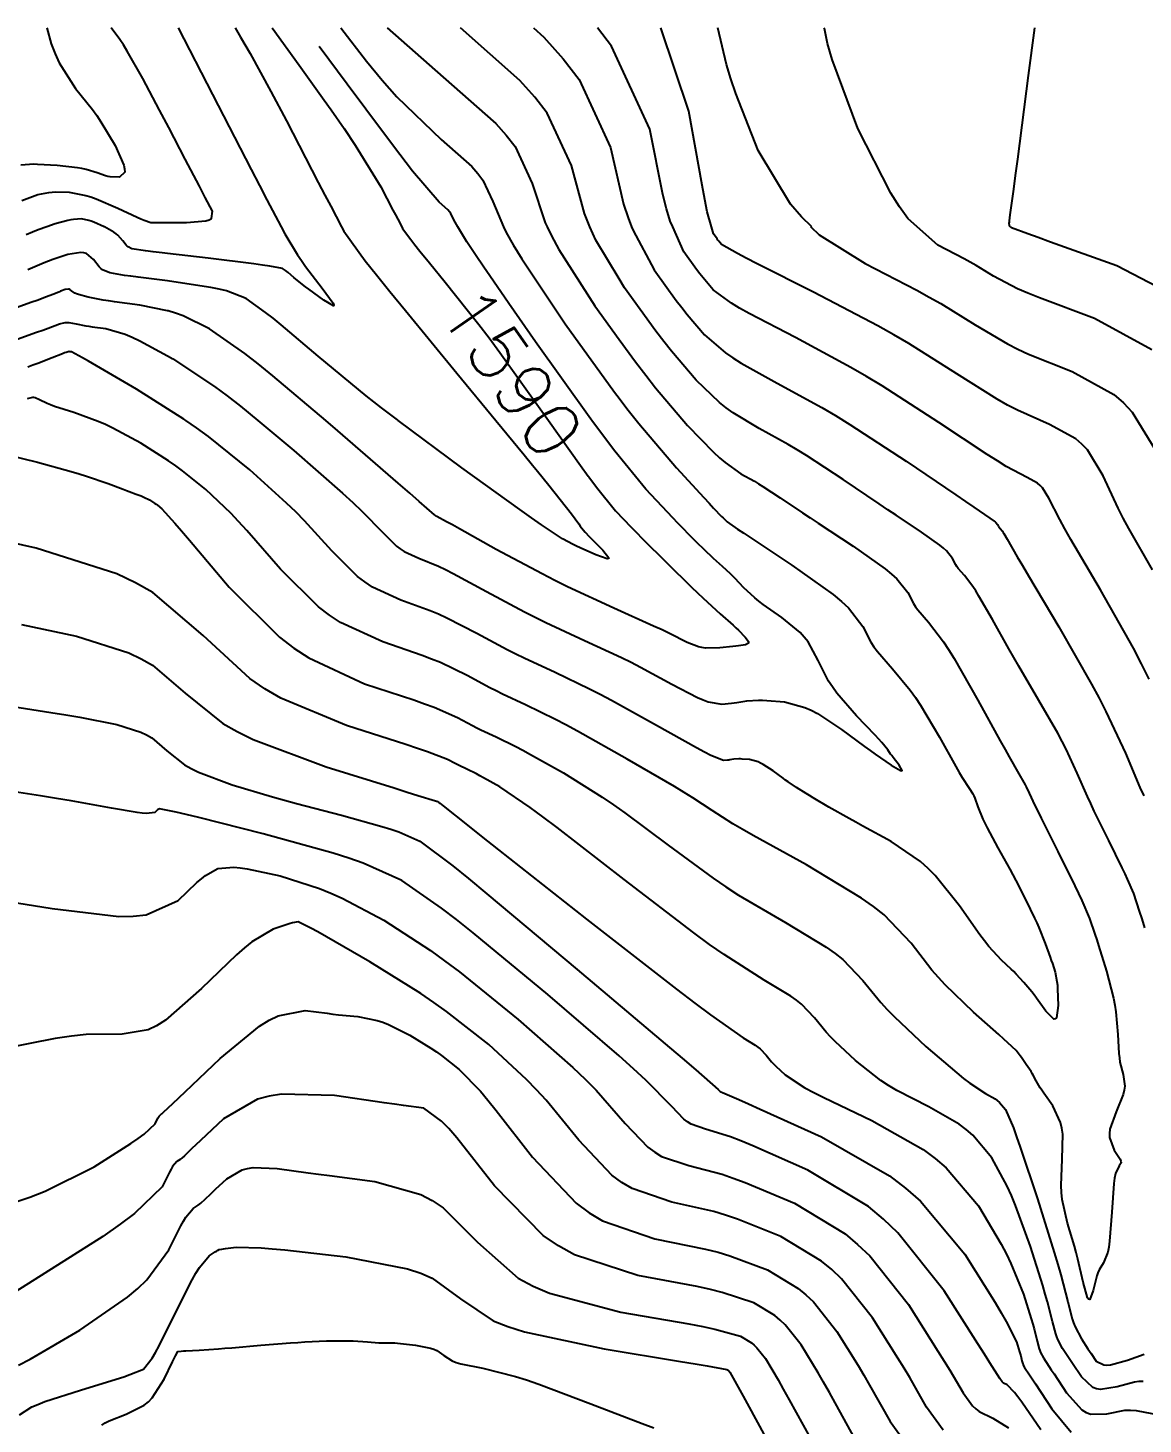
# Model space of a CAD drawing. Header units: metres. Extents: x 837476 to 838477, y 1189012 to 1191014.
# Drawn here: x 837611.4 to 837689.2, y 1190916.5 to 1191013.9 of the extents above; entities that cross this region are included whole.
import ezdxf

# ---------------------------------------------------------------- set-up
doc = ezdxf.new("R2010")
doc.units = ezdxf.units.M
doc.header["$LTSCALE"] = 0.3
doc.layers.add('COTAS 10', color=1, linetype='Continuous')
doc.layers.add('COTAS INT', color=252, linetype='Continuous')
doc.styles.get("Standard").update_dxf_attribs({"font": 'simplex.shx'})

msp = doc.modelspace()

# ---------------------------------------------------------------- linework, layer by layer
at = {"layer": 'COTAS 10'}
for points in [[(837628.424, 1191013.872), (837630.296, 1191011.27), (837632.045, 1191008.838), (837632.535, 1191008.155), (837633.437, 1191006.854), (837634.216, 1191005.702), (837636.011, 1191002.79), (837636.848, 1191001.168), (837637.024, 1191000.829), (837637.175, 1191000.539), (837637.457, 1191000), (837637.516, 1190999.888), (837638.083, 1190999.109), (837638.376, 1190998.737), (837638.728, 1190998.299), (837639.401, 1190997.479), (837640.49, 1190996.151), (837642.828, 1190993.196), (837643.544, 1190992.246), (837644.29, 1190991.241), (837647.227, 1190987.141), (837647.688, 1190986.493), (837649.92, 1190983.359), (837650.464, 1190982.617), (837650.511, 1190982.553), (837651.035, 1190981.853), (837652.368, 1190980.198), (837653.46, 1190979.05), (837653.832, 1190978.669), (837654.234, 1190978.261), (837655.939, 1190976.558), (837657.668, 1190974.87), (837658.086, 1190974.47), (837658.477, 1190974.101), (837659.671, 1190973.011), (837660.561, 1190972.216), (837660.76, 1190972.032), (837660.939, 1190971.864), (837661.418, 1190971.386), (837661.629, 1190971.074), (837661.64, 1190971.01), (837661.631, 1190970.955), (837661.424, 1190970.84), (837660.943, 1190970.775), (837660.76, 1190970.753), (837660.556, 1190970.729), (837659.64, 1190970.626), (837658.646, 1190970.616), (837658.393, 1190970.651), (837658.15, 1190970.701), (837657.352, 1190971.018), (837656.125, 1190971.639), (837655.61, 1190971.881), (837655.02, 1190972.154), (837652.26, 1190973.395), (837649.023, 1190974.901), (837648.132, 1190975.341), (837647.243, 1190975.791), (837644.053, 1190977.501), (837641.487, 1190978.933), (837640.991, 1190979.208), (837640.589, 1190979.431), (837639.912, 1190979.796), (837639.845, 1190979.827), (837639.827, 1190979.839), (837639.81, 1190979.852), (837639.749, 1190979.912), (837638.681, 1190980.852), (837638.028, 1190981.421), (837637.22, 1190982.123), (837633.012, 1190985.771), (837632.157, 1190986.493), (837628.463, 1190989.612), (837627.44, 1190990.436), (837626.52, 1190991.156), (837624.051, 1190992.89), (837622.211, 1190993.785), (837621.688, 1190993.976), (837621.158, 1190994.143), (837621.122, 1190994.15), (837619.194, 1190994.539), (837617.422, 1190994.768), (837617.013, 1190994.828), (837616.639, 1190994.887), (837615.584, 1190995.092), (837614.905, 1190995.278), (837614.767, 1190995.327), (837614.652, 1190995.373), (837614.421, 1190995.528), (837614.302, 1190995.63), (837614.258, 1190995.643), (837614.208, 1190995.649), (837613.989, 1190995.617), (837613.733, 1190995.531), (837613.66, 1190995.503), (837613.586, 1190995.474), (837613.312, 1190995.356), (837612.503, 1190995.045), (837612.092, 1190994.894), (837611.6, 1190994.715), (837609.145, 1190993.837)], [(837646.638, 1191013.872), (837647.368, 1191013.226), (837648.711, 1191011.719), (837649.832, 1191010.272), (837652.02, 1191005.542), (837652.931, 1191001.591), (837653.247, 1191000.635), (837653.49, 1191000), (837653.59, 1190999.739), (837655.059, 1190996.998), (837656.601, 1190994.872), (837656.991, 1190994.363), (837657.365, 1190993.888), (837658.581, 1190992.459), (837660.033, 1190991.212), (837660.556, 1190990.851), (837661.131, 1190990.484), (837663.644, 1190989.104), (837666.76, 1190987.401), (837667.715, 1190986.831), (837668.711, 1190986.217), (837672.642, 1190983.644), (837676.088, 1190981.301), (837676.777, 1190980.832), (837677.352, 1190980.442), (837678.474, 1190979.686), (837678.782, 1190979.468), (837678.844, 1190979.418), (837678.896, 1190979.372), (837679, 1190979.241), (837679.053, 1190979.135), (837679.074, 1190979.104), (837679.096, 1190979.073), (837679.198, 1190978.956), (837679.342, 1190978.767), (837679.392, 1190978.691), (837679.445, 1190978.605), (837679.674, 1190978.207), (837680.383, 1190976.986), (837680.74, 1190976.381), (837681.167, 1190975.66), (837683.287, 1190972.093), (837685.565, 1190968.113), (837686.091, 1190967.132), (837686.571, 1190966.203), (837687.928, 1190963.287), (837688.94, 1190960.902), (837689.202, 1190960.309)], [(837679.903, 1191000), (837679.893, 1191000.009), (837679.884, 1191000.021), (837679.875, 1191000.035), (837679.842, 1191000.101), (837679.829, 1191000.262), (837679.834, 1191000.335), (837679.842, 1191000.421), (837679.899, 1191000.833), (837680.14, 1191002.623), (837680.263, 1191003.576), (837680.412, 1191004.729), (837681.155, 1191010.545), (837681.606, 1191013.872)], [(837679.922, 1191000), (837679.924, 1190999.981), (837679.951, 1190999.967), (837679.957, 1190999.963), (837679.963, 1190999.96), (837679.981, 1190999.949), (837681.118, 1190999.537), (837681.829, 1190999.281), (837682.712, 1190998.964), (837687.335, 1190997.303), (837692.364, 1190994.667)], [(837689.16, 1190919.477), (837688.866, 1190919.458), (837688.56, 1190919.417), (837687.357, 1190919.087), (837686.194, 1190918.906), (837685.914, 1190918.96), (837685.651, 1190919.058), (837684.855, 1190919.785), (837684.24, 1190920.71), (837684.092, 1190920.933), (837683.954, 1190921.141), (837683.535, 1190921.775), (837683.213, 1190922.391), (837683.135, 1190922.588), (837683.062, 1190922.798), (837682.841, 1190923.65), (837682.49, 1190925.017), (837682.335, 1190925.55), (837682.155, 1190926.15), (837681.3, 1190928.875), (837680.269, 1190931.75), (837679.979, 1190932.445), (837679.688, 1190933.095), (837678.618, 1190935.075), (837677.283, 1190936.648), (837676.824, 1190937.041), (837676.326, 1190937.416), (837674.205, 1190938.618), (837671.978, 1190939.771), (837671.414, 1190940.115), (837670.871, 1190940.47), (837669.1, 1190941.843), (837667.674, 1190943.179), (837667.35, 1190943.511), (837667.057, 1190943.826), (837666.252, 1190944.829), (837665.345, 1190945.776), (837664.988, 1190946.057), (837664.584, 1190946.346), (837662.74, 1190947.456), (837659.936, 1190949.238), (837658.928, 1190949.951), (837657.818, 1190950.759), (837652.971, 1190954.47), (837648.293, 1190958.097), (837647.29, 1190958.852), (837646.413, 1190959.5), (837644.304, 1190960.939), (837643.17, 1190961.576), (837642.908, 1190961.718), (837642.668, 1190961.844), (837641.992, 1190962.176), (837641.466, 1190962.421), (837641.321, 1190962.493), (837641.177, 1190962.566), (837640.659, 1190962.844), (837639.263, 1190963.382), (837638.566, 1190963.62), (837637.734, 1190963.896), (837633.607, 1190965.213), (837629.027, 1190967.131), (837627.91, 1190967.786), (837626.858, 1190968.496), (837623.607, 1190971.507), (837620.104, 1190974.486), (837618.895, 1190975.176), (837617.582, 1190975.806), (837611.974, 1190977.593), (837606.863, 1190978.73)], [(837675.22, 1190916.081), (837674.062, 1190917.666), (837672.88, 1190919.734), (837672.486, 1190920.392), (837672.063, 1190921.086), (837670.297, 1190923.901), (837668.127, 1190926.631), (837667.45, 1190927.271), (837666.74, 1190927.862), (837663.901, 1190929.581), (837660.875, 1190930.794), (837660.047, 1190931.067), (837659.224, 1190931.312), (837656.287, 1190931.967), (837653.524, 1190932.918), (837652.811, 1190933.35), (837652.12, 1190933.855), (837649.809, 1190936.287), (837647.528, 1190939.082), (837646.855, 1190939.816), (837646.164, 1190940.533), (837643.522, 1190942.979), (837640.574, 1190945.281), (837639.691, 1190945.907), (837638.778, 1190946.529), (837635.24, 1190948.734), (837632.204, 1190950.485), (837631.609, 1190950.82), (837631.119, 1190951.091), (837630.235, 1190951.53), (837629.851, 1190951.46), (837629.676, 1190951.41), (837629.473, 1190951.347), (837628.49, 1190951.01), (837627.009, 1190950.119), (837626.491, 1190949.706), (837625.926, 1190949.222), (837623.495, 1190946.876), (837620.98, 1190944.674), (837620.363, 1190944.281), (837619.779, 1190943.982), (837617.956, 1190943.684), (837615.449, 1190943.67), (837614.434, 1190943.55), (837613.281, 1190943.379), (837607.956, 1190942.341)], [(837616.537, 1190916.426), (837616.779, 1190916.581), (837617.048, 1190916.727), (837618.245, 1190917.187), (837619.488, 1190917.808), (837619.786, 1190918.056), (837620.064, 1190918.338), (837620.899, 1190919.63), (837621.471, 1190920.844), (837621.583, 1190921.077), (837621.674, 1190921.265), (837621.837, 1190921.568), (837622.083, 1190921.588), (837622.228, 1190921.597), (837622.405, 1190921.608), (837623.323, 1190921.66), (837624.675, 1190921.748), (837625.126, 1190921.782), (837625.61, 1190921.82), (837627.638, 1190921.991), (837629.704, 1190922.158), (837630.213, 1190922.194), (837630.694, 1190922.225), (837632.205, 1190922.296), (837633.455, 1190922.312), (837633.772, 1190922.308), (837634.076, 1190922.299), (837635.071, 1190922.238), (837635.85, 1190922.174), (837636.019, 1190922.164), (837636.168, 1190922.158), (837636.535, 1190922.164), (837636.967, 1190922.156), (837637.156, 1190922.141), (837637.375, 1190922.12), (837638.417, 1190921.999), (837639.473, 1190921.793), (837639.7, 1190921.719), (837639.899, 1190921.638), (837640.384, 1190921.283), (837640.985, 1190920.899), (837641.258, 1190920.8), (837641.578, 1190920.704), (837643.115, 1190920.384), (837645.386, 1190919.821), (837646.168, 1190919.572), (837647.017, 1190919.283), (837650.634, 1190917.903), (837654.213, 1190916.527), (837655.037, 1190916.24)]]:
    msp.add_lwpolyline(points, dxfattribs=at)
at = {"layer": 'COTAS INT'}
for points in [[(837612.704, 1191013.872), (837613.014, 1191012.756), (837613.278, 1191012.069), (837613.559, 1191011.44), (837614.702, 1191009.655), (837615.884, 1191008.191), (837616.188, 1191007.765), (837616.483, 1191007.329), (837617.467, 1191005.682), (837618.076, 1191004.302), (837618.134, 1191004.036), (837618.144, 1191003.82), (837617.785, 1191003.459), (837617.135, 1191003.486), (837616.962, 1191003.514), (837616.793, 1191003.552), (837616.21, 1191003.765), (837615.442, 1191004.009), (837615.157, 1191004.066), (837614.84, 1191004.119), (837613.431, 1191004.274), (837612.058, 1191004.354), (837611.764, 1191004.359), (837611.506, 1191004.358), (837610.887, 1191004.291)], [(837610.975, 1191001.825), (837612.089, 1191002.251), (837612.838, 1191002.4), (837613.07, 1191002.422), (837613.312, 1191002.435), (837614.275, 1191002.41), (837615.423, 1191002.191), (837615.781, 1191002.081), (837616.157, 1191001.95), (837617.663, 1191001.302), (837619.002, 1191000.67), (837619.273, 1191000.551), (837619.5, 1191000.455), (837619.961, 1191000.308), (837620.449, 1191000.312), (837620.694, 1191000.312), (837620.987, 1191000.31), (837622.439, 1191000.3), (837623.789, 1191000.413), (837624.017, 1191000.489), (837624.182, 1191000.585), (837624.251, 1191001.093), (837623.753, 1191002.036), (837623.56, 1191002.406), (837623.344, 1191002.824), (837622.362, 1191004.724), (837621.217, 1191006.929), (837620.897, 1191007.538), (837620.575, 1191008.146), (837619.405, 1191010.336), (837618.32, 1191012.25), (837618.052, 1191012.684), (837617.798, 1191013.075), (837617.202, 1191013.872)], [(837621.867, 1191013.872), (837624.258, 1191009.232), (837626.96, 1191003.999), (837627.543, 1191002.875), (837628.055, 1191001.892), (837629.051, 1191000), (837629.306, 1190999.516), (837630.182, 1190998.049), (837630.457, 1190997.64), (837630.746, 1190997.228), (837631.906, 1190995.73), (837632.684, 1190994.682), (837632.732, 1190994.555), (837632.707, 1190994.498), (837632.016, 1190994.882), (837630.988, 1190995.64), (837630.752, 1190995.819), (837630.537, 1190995.985), (837629.935, 1190996.473), (837629.532, 1190996.814), (837629.442, 1190996.887), (837629.362, 1190996.95), (837629.148, 1190997.101), (837628.259, 1190997.263), (837627.752, 1190997.333), (837627.133, 1190997.415), (837623.953, 1190997.804), (837621.122, 1190998.143), (837620.753, 1190998.187), (837620.12, 1190998.265), (837619.598, 1190998.331), (837618.624, 1190998.471), (837618.373, 1190998.595), (837618.306, 1190998.651), (837618.239, 1190998.717), (837618.006, 1190999.034), (837617.667, 1190999.415), (837617.535, 1190999.521), (837617.385, 1190999.626), (837616.722, 1191000), (837616.704, 1191000.01), (837615.979, 1191000.326), (837615.802, 1191000.389), (837615.636, 1191000.442), (837615.12, 1191000.546), (837614.566, 1191000.516), (837614.376, 1191000.485), (837614.17, 1191000.443), (837613.292, 1191000.212), (837612.696, 1191000), (837612.105, 1190999.79), (837611.705, 1190999.63), (837611.273, 1190999.45)], [(837636.447, 1191013.872), (837640.358, 1191010.443), (837644.015, 1191007.207), (837644.747, 1191006.386), (837645.358, 1191005.597), (837646.55, 1191003.02), (837647.463, 1191000.273), (837647.596, 1191000), (837647.898, 1190999.377), (837648.412, 1190998.422), (837650.923, 1190994.486), (837652.619, 1190992.148), (837653.756, 1190990.581), (837654.473, 1190989.645), (837655.159, 1190988.773), (837657.394, 1190986.148), (837659.205, 1190984.285), (837659.626, 1190983.892), (837660.011, 1190983.552), (837661.109, 1190982.771), (837662.057, 1190982.253), (837662.348, 1190982.079), (837662.651, 1190981.892), (837663.848, 1190981.109), (837665.404, 1190980.061), (837665.934, 1190979.708), (837666.507, 1190979.327), (837668.935, 1190977.724), (837671.167, 1190976.144), (837671.617, 1190975.779), (837671.993, 1190975.445), (837672.747, 1190974.498), (837673.137, 1190973.728), (837673.284, 1190973.506), (837673.449, 1190973.279), (837674.186, 1190972.428), (837675.232, 1190971.062), (837675.591, 1190970.51), (837675.98, 1190969.884), (837677.635, 1190966.997), (837679.202, 1190964.153), (837679.534, 1190963.554), (837679.823, 1190963.036), (837680.501, 1190961.845), (837680.849, 1190961.238), (837680.929, 1190961.088), (837681.002, 1190960.946), (837681.209, 1190960.501), (837681.615, 1190959.64), (837681.813, 1190959.236), (837682.048, 1190958.759), (837683.21, 1190956.441), (837684.404, 1190954.027), (837684.66, 1190953.491), (837684.883, 1190953.012), (837685.419, 1190951.759), (837685.798, 1190950.662), (837685.923, 1190950.281), (837686.056, 1190949.867), (837686.607, 1190948.092), (837687.097, 1190946.203), (837687.192, 1190945.716), (837687.268, 1190945.244), (837687.398, 1190943.672), (837687.465, 1190942.35), (837687.502, 1190942.037), (837687.547, 1190941.746), (837687.779, 1190940.885), (837687.875, 1190940.053), (837687.835, 1190939.78), (837687.766, 1190939.488), (837687.275, 1190938.28), (837686.842, 1190937.06), (837686.809, 1190936.761), (837686.814, 1190936.479), (837687.146, 1190935.599), (837687.552, 1190934.963), (837687.603, 1190934.835), (837687.628, 1190934.727), (837687.497, 1190934.513), (837687.231, 1190933.97), (837687.171, 1190933.656), (837687.117, 1190933.27), (837686.972, 1190931.287), (837686.82, 1190929.255), (837686.762, 1190928.839), (837686.697, 1190928.487), (837686.403, 1190927.744), (837686.085, 1190927.249), (837686.005, 1190927.053), (837685.928, 1190926.831), (837685.679, 1190925.817), (837685.433, 1190925.186), (837685.357, 1190925.205), (837685.278, 1190925.309), (837684.968, 1190926.385), (837684.602, 1190928.005), (837684.488, 1190928.452), (837684.368, 1190928.898), (837683.889, 1190930.505), (837683.518, 1190932.166), (837683.466, 1190932.647), (837683.437, 1190933.137), (837683.516, 1190934.983), (837683.55, 1190936.713), (837683.493, 1190937.13), (837683.407, 1190937.519), (837682.854, 1190938.702), (837682.225, 1190939.581), (837682.091, 1190939.779), (837681.974, 1190939.957), (837681.698, 1190940.437), (837681.493, 1190940.827), (837681.421, 1190940.948), (837681.343, 1190941.076), (837681.007, 1190941.586), (837680.667, 1190942.066), (837680.587, 1190942.175), (837680.513, 1190942.274), (837680.296, 1190942.544), (837679.733, 1190943.079), (837679.442, 1190943.344), (837679.091, 1190943.661), (837677.334, 1190945.231), (837675.365, 1190947.125), (837674.881, 1190947.646), (837674.424, 1190948.166), (837672.993, 1190950.035), (837671.109, 1190952.004), (837670.365, 1190952.587), (837669.526, 1190953.187), (837665.694, 1190955.494), (837661.969, 1190957.546), (837661.198, 1190957.985), (837660.539, 1190958.369), (837659.096, 1190959.289), (837657.759, 1190960.178), (837657.165, 1190960.541), (837656.476, 1190960.955), (837653.179, 1190962.874), (837649.705, 1190964.825), (837648.903, 1190965.259), (837648.17, 1190965.647), (837646.099, 1190966.664), (837644.489, 1190967.413), (837644.045, 1190967.632), (837643.603, 1190967.856), (837642.016, 1190968.707), (837640.153, 1190969.603), (837639.536, 1190969.855), (837638.876, 1190970.11), (837636.129, 1190971.046), (837633.192, 1190972.402), (837632.412, 1190972.922), (837631.647, 1190973.505), (837629.006, 1190976.129), (837626.659, 1190978.826), (837626.08, 1190979.454), (837625.531, 1190980.031), (837623.805, 1190981.688), (837622.179, 1190982.985), (837621.693, 1190983.335), (837621.192, 1190983.682), (837619.255, 1190984.902), (837617.3, 1190985.958), (837616.788, 1190986.201), (837616.289, 1190986.422), (837614.591, 1190987.044), (837613.241, 1190987.474), (837612.96, 1190987.575), (837612.72, 1190987.668), (837612.191, 1190987.937), (837611.899, 1190988.08), (837611.808, 1190988.093), (837611.713, 1190988.095), (837611.336, 1190988.006)], [(837625.832, 1191013.872), (837626.223, 1191013.224), (837626.885, 1191012.086), (837628.322, 1191009.429), (837629.419, 1191007.402), (837631.639, 1191003.098), (837632.104, 1191002.2), (837632.505, 1191001.429), (837633.255, 1191000), (837633.411, 1190999.702), (837634.915, 1190997.636), (837635.692, 1190996.651), (837636.625, 1190995.486), (837637.71, 1190994.163), (837641.299, 1190989.788), (837644.019, 1190986.493), (837645.99, 1190984.106), (837646.581, 1190983.383), (837646.935, 1190982.951), (837647.726, 1190981.977), (837649.303, 1190979.973), (837649.798, 1190979.278), (837649.906, 1190979.13), (837650.002, 1190979.002), (837650.247, 1190978.698), (837650.537, 1190978.398), (837650.662, 1190978.273), (837650.806, 1190978.128), (837651.485, 1190977.453), (837651.899, 1190976.916), (837651.875, 1190976.859), (837651.792, 1190976.842), (837650.989, 1190977.111), (837649.906, 1190977.604), (837649.646, 1190977.729), (837649.403, 1190977.848), (837648.666, 1190978.233), (837647.209, 1190979.205), (837646.513, 1190979.694), (837645.688, 1190980.279), (837641.651, 1190983.185), (837637.201, 1190986.493), (837637.155, 1190986.527), (837636.041, 1190987.386), (837634.984, 1190988.216), (837631.641, 1190990.977), (837629.059, 1190993.16), (837628.483, 1190993.625), (837627.966, 1190994.031), (837626.6, 1190994.995), (837625.235, 1190995.524), (837624.72, 1190995.655), (837624.145, 1190995.779), (837621.574, 1190996.172), (837621.122, 1190996.227), (837619.087, 1190996.477), (837618.566, 1190996.547), (837618.118, 1190996.609), (837617.104, 1190996.781), (837616.599, 1190997.002), (837616.472, 1190997.096), (837616.35, 1190997.204), (837615.956, 1190997.71), (837615.464, 1190998.131), (837615.281, 1190998.184), (837615.078, 1190998.21), (837614.175, 1190998.076), (837613.117, 1190997.72), (837612.816, 1190997.607), (837612.511, 1190997.487), (837611.382, 1190996.999)], [(837633.203, 1191013.872), (837634.995, 1191011.544), (837636.097, 1191010.228), (837637.125, 1191009.061), (837640.209, 1191006.083), (837642.339, 1191004.198), (837642.765, 1191003.72), (837643.121, 1191003.26), (837643.815, 1191001.759), (837644.564, 1191000), (837644.729, 1190999.613), (837645.224, 1190998.747), (837645.823, 1190997.764), (837648.856, 1190993.23), (837652.305, 1190988.467), (837652.619, 1190988.055), (837653.166, 1190987.338), (837653.986, 1190986.292), (837656.609, 1190983.2), (837658.526, 1190981.124), (837658.902, 1190980.719), (837659.21, 1190980.387), (837659.761, 1190979.798), (837659.863, 1190979.698), (837659.887, 1190979.675), (837659.91, 1190979.653), (837659.981, 1190979.589), (837660.042, 1190979.532), (837660.06, 1190979.515), (837660.078, 1190979.497), (837660.145, 1190979.427), (837660.88, 1190978.919), (837661.32, 1190978.625), (837661.862, 1190978.264), (837664.672, 1190976.409), (837667.547, 1190974.359), (837668.13, 1190973.876), (837668.62, 1190973.43), (837669.621, 1190972.126), (837670.178, 1190971.024), (837670.389, 1190970.706), (837670.625, 1190970.382), (837671.68, 1190969.164), (837672.923, 1190967.672), (837673.276, 1190967.175), (837673.634, 1190966.642), (837674.959, 1190964.413), (837676.099, 1190962.366), (837676.34, 1190961.946), (837676.548, 1190961.591), (837677.029, 1190960.842), (837677.287, 1190960.442), (837677.354, 1190960.306), (837677.42, 1190960.16), (837677.643, 1190959.546), (837677.985, 1190958.692), (837678.125, 1190958.396), (837678.286, 1190958.074), (837679.03, 1190956.695), (837679.863, 1190955.193), (837680.078, 1190954.793), (837680.287, 1190954.401), (837680.989, 1190953.046), (837681.596, 1190951.785), (837681.746, 1190951.453), (837681.888, 1190951.128), (837682.333, 1190950.015), (837682.678, 1190949.06), (837682.758, 1190948.835), (837682.829, 1190948.626), (837683.029, 1190948.016), (837683.153, 1190947.356), (837683.178, 1190947.117), (837683.199, 1190946.854), (837683.238, 1190945.698), (837683.114, 1190944.835), (837683.031, 1190944.756), (837682.927, 1190944.746), (837682.378, 1190945.289), (837681.726, 1190946.202), (837681.558, 1190946.426), (837681.395, 1190946.638), (837680.849, 1190947.298), (837680.299, 1190947.887), (837680.133, 1190948.054), (837679.961, 1190948.222), (837679.291, 1190948.842), (837678.411, 1190949.807), (837678.106, 1190950.193), (837677.776, 1190950.63), (837676.363, 1190952.638), (837674.668, 1190954.75), (837674.159, 1190955.254), (837673.632, 1190955.722), (837671.588, 1190957.121), (837669.611, 1190958.2), (837669.126, 1190958.468), (837668.669, 1190958.722), (837667.248, 1190959.528), (837666.144, 1190960.173), (837665.887, 1190960.327), (837665.651, 1190960.47), (837664.977, 1190960.893), (837664.403, 1190961.285), (837664.23, 1190961.407), (837664.052, 1190961.535), (837663.36, 1190962.047), (837662.663, 1190962.503), (837662.482, 1190962.595), (837662.306, 1190962.674), (837661.712, 1190962.836), (837661.204, 1190962.881), (837661.083, 1190962.886), (837660.969, 1190962.887), (837660.627, 1190962.864), (837660.34, 1190962.823), (837660.262, 1190962.812), (837660.184, 1190962.802), (837659.906, 1190962.769), (837659.022, 1190963.125), (837658.562, 1190963.36), (837658.009, 1190963.654), (837655.235, 1190965.208), (837652.091, 1190966.955), (837651.305, 1190967.371), (837650.555, 1190967.757), (837648.153, 1190968.907), (837646, 1190969.909), (837645.408, 1190970.202), (837644.817, 1190970.501), (837642.695, 1190971.638), (837640.598, 1190972.713), (837640.021, 1190972.973), (837639.447, 1190973.217), (837637.39, 1190973.963), (837635.409, 1190974.877), (837634.884, 1190975.228), (837634.368, 1190975.62), (837632.587, 1190977.39), (837630.666, 1190979.501), (837630.062, 1190980.11), (837629.427, 1190980.728), (837626.874, 1190983.049), (837623.982, 1190985.365), (837623.134, 1190985.981), (837622.399, 1190986.493), (837622.265, 1190986.586), (837621.122, 1190987.309), (837618.953, 1190988.68), (837616.163, 1190990.308), (837615.623, 1190990.619), (837615.184, 1190990.871), (837614.436, 1190991.275), (837614.353, 1190991.286), (837614.333, 1190991.289), (837614.315, 1190991.292), (837614.258, 1190991.304), (837614.048, 1190991.244), (837613.934, 1190991.203), (837613.795, 1190991.15), (837613.088, 1190990.87), (837612.073, 1190990.474), (837611.74, 1190990.349), (837611.384, 1190990.217)], [(837689.282, 1190951.107), (837689.088, 1190951.727), (837688.918, 1190952.263), (837688.505, 1190953.503), (837688.082, 1190954.491), (837687.906, 1190954.869), (837687.705, 1190955.291), (837686.764, 1190957.194), (837685.753, 1190959.252), (837685.508, 1190959.772), (837685.277, 1190960.271), (837684.569, 1190961.894), (837683.787, 1190963.575), (837683.51, 1190964.11), (837683.207, 1190964.675), (837681.894, 1190966.969), (837680.495, 1190969.348), (837680.137, 1190969.967), (837679.792, 1190970.569), (837678.655, 1190972.602), (837677.713, 1190974.244), (837677.491, 1190974.601), (837677.287, 1190974.914), (837676.692, 1190975.692), (837676.273, 1190976.176), (837676.179, 1190976.305), (837676.095, 1190976.431), (837675.873, 1190976.869), (837675.445, 1190977.408), (837675.23, 1190977.598), (837674.974, 1190977.806), (837673.704, 1190978.705), (837671.93, 1190979.885), (837671.356, 1190980.27), (837670.746, 1190980.681), (837668.245, 1190982.376), (837665.681, 1190984.055), (837665.032, 1190984.455), (837664.409, 1190984.827), (837662.376, 1190985.938), (837660.571, 1190987.018), (837660.091, 1190987.372), (837659.619, 1190987.748), (837657.987, 1190989.304), (837656.262, 1190991.33), (837655.732, 1190992.004), (837655.179, 1190992.726), (837652.991, 1190995.742), (837652.619, 1190996.366), (837651.001, 1190999.08), (837650.576, 1191000), (837650.573, 1191000.006), (837650.197, 1191000.932), (837649.285, 1191004.281), (837647.595, 1191007.935), (837646.729, 1191009.052), (837645.691, 1191010.216), (837641.561, 1191013.872)], [(837689.587, 1190968.443), (837689.049, 1190969.519), (837688.482, 1190970.611), (837686.191, 1190974.68), (837684.127, 1190978.194), (837683.703, 1190978.936), (837683.343, 1190979.579), (837682.577, 1190981.066), (837682.133, 1190981.796), (837681.977, 1190981.961), (837681.805, 1190982.11), (837681.066, 1190982.514), (837679.614, 1190983.286), (837678.994, 1190983.667), (837678.28, 1190984.12), (837674.911, 1190986.36), (837670.953, 1190988.916), (837669.867, 1190989.569), (837668.785, 1190990.198), (837664.911, 1190992.271), (837661.692, 1190993.951), (837661.021, 1190994.331), (837660.448, 1190994.675), (837659.175, 1190995.614), (837658.467, 1190996.445), (837658.25, 1190996.721), (837658.023, 1190997.018), (837657.126, 1190998.254), (837656.355, 1191000), (837656.18, 1191000.397), (837655.922, 1191001.264), (837655.665, 1191002.251), (837654.755, 1191006.803), (837652.086, 1191012.596), (837651.101, 1191013.872)], [(837689.806, 1190976.072), (837688.164, 1190978.95), (837687.776, 1190979.676), (837687.418, 1190980.373), (837686.367, 1190982.633), (837685.27, 1190984.437), (837684.883, 1190984.844), (837684.46, 1190985.213), (837682.633, 1190986.212), (837680.389, 1190987.205), (837679.703, 1190987.57), (837678.989, 1190987.974), (837676.179, 1190989.757), (837672.825, 1190991.867), (837671.768, 1190992.477), (837670.656, 1190993.099), (837666.179, 1190995.438), (837662.252, 1190997.417), (837661.487, 1190997.811), (837660.862, 1190998.139), (837659.768, 1190998.769), (837659.57, 1190999.003), (837659.509, 1190999.08), (837659.445, 1190999.163), (837659.194, 1190999.51), (837659.059, 1191000), (837658.769, 1191001.055), (837658.596, 1191001.894), (837658.399, 1191002.91), (837657.49, 1191008.064), (837655.516, 1191013.872)], [(837666.055, 1191000), (837665.347, 1191000.693), (837664.573, 1191001.581), (837662.324, 1191005.328), (837660.757, 1191009.296), (837660.412, 1191010.323), (837660.107, 1191011.318), (837659.508, 1191013.872)], [(837689.77, 1190991.418), (837685.768, 1190993.606), (837681.938, 1190995.044), (837681.12, 1190995.378), (837680.408, 1190995.683), (837678.714, 1190996.552), (837677.508, 1190997.3), (837677.104, 1190997.53), (837676.669, 1190997.769), (837674.847, 1190998.714), (837673.407, 1191000), (837672.763, 1191000.575), (837672.164, 1191001.393), (837671.555, 1191002.341), (837669.275, 1191006.858), (837667.469, 1191011.659), (837667.158, 1191012.787), (837666.929, 1191013.828), (837666.927, 1191013.872)], [(837609.864, 1190991.881), (837611.996, 1190992.642), (837612.434, 1190992.8), (837612.804, 1190992.934), (837613.589, 1190993.227), (837613.982, 1190993.315), (837614.105, 1190993.32), (837614.235, 1190993.317), (837614.758, 1190993.237), (837615.416, 1190993.104), (837615.632, 1190993.068), (837615.863, 1190993.033), (837616.815, 1190992.907), (837618.171, 1190992.507), (837618.656, 1190992.298), (837619.187, 1190992.046), (837621.122, 1190990.992), (837621.502, 1190990.785), (837624.392, 1190988.871), (837625.287, 1190988.209), (837626.222, 1190987.489), (837627.426, 1190986.493), (837629.943, 1190984.41), (837633.324, 1190981.426), (837634.045, 1190980.765), (837634.674, 1190980.177), (837636.168, 1190978.651), (837637.089, 1190977.736), (837637.355, 1190977.533), (837637.627, 1190977.352), (837638.651, 1190976.879), (837640.018, 1190976.324), (837640.506, 1190976.091), (837641.042, 1190975.823), (837643.374, 1190974.57), (837646.03, 1190973.146), (837646.77, 1190972.771), (837647.511, 1190972.405), (837650.207, 1190971.151), (837652.788, 1190969.956), (837653.457, 1190969.626), (837654.108, 1190969.297), (837656.294, 1190968.113), (837658.08, 1190967.178), (837658.478, 1190967.005), (837658.834, 1190966.871), (837659.773, 1190966.698), (837660.445, 1190966.777), (837660.634, 1190966.801), (837660.823, 1190966.827), (837661.516, 1190966.928), (837662.344, 1190966.982), (837662.618, 1190966.979), (837662.913, 1190966.967), (837664.14, 1190966.858), (837665.576, 1190966.466), (837666.002, 1190966.277), (837666.441, 1190966.052), (837668.126, 1190964.95), (837669.731, 1190963.758), (837670.118, 1190963.477), (837670.48, 1190963.218), (837671.582, 1190962.46), (837672.24, 1190962.083), (837672.323, 1190962.064), (837672.363, 1190962.082), (837672.145, 1190962.456), (837671.72, 1190962.995), (837671.628, 1190963.117), (837671.547, 1190963.228), (837671.351, 1190963.528), (837670.942, 1190964.029), (837670.728, 1190964.265), (837670.47, 1190964.543), (837669.174, 1190965.9), (837667.801, 1190967.485), (837667.494, 1190967.907), (837667.22, 1190968.321), (837666.494, 1190969.754), (837665.791, 1190971.057), (837665.53, 1190971.389), (837665.241, 1190971.708), (837663.96, 1190972.756), (837662.66, 1190973.664), (837662.358, 1190973.894), (837662.083, 1190974.116), (837661.301, 1190974.842), (837660.701, 1190975.471), (837660.54, 1190975.632), (837660.381, 1190975.788), (837659.826, 1190976.3), (837659.194, 1190976.877), (837658.987, 1190977.073), (837658.765, 1190977.284), (837657.85, 1190978.178), (837656.722, 1190979.324), (837656.367, 1190979.694), (837655.993, 1190980.087), (837654.488, 1190981.699), (837652.318, 1190984.347), (837651.525, 1190985.393), (837650.71, 1190986.493), (837650.649, 1190986.575), (837650.532, 1190986.739), (837646.788, 1190991.974), (837644.936, 1190994.649), (837643.34, 1190996.951), (837643.233, 1190997.106), (837642.549, 1190998.118), (837641.996, 1190998.954), (837641.375, 1191000), (837641.08, 1191000.498), (837640.884, 1191000.923), (837640.783, 1191001.053), (837640.662, 1191001.189), (837640.059, 1191001.722), (837638.219, 1191003.885), (837637.319, 1191005.047), (837636.249, 1191006.453), (837633.657, 1191009.949), (837631.703, 1191012.582)], [(837665.97, 1191000), (837665.977, 1190999.992), (837666.574, 1190999.441), (837669.77, 1190997.446), (837673.388, 1190995.571), (837674.25, 1190995.096), (837675.052, 1190994.641), (837677.446, 1190993.154), (837679.699, 1190991.829), (837680.412, 1190991.474), (837681.163, 1190991.125), (837684.201, 1190989.909), (837687.115, 1190988.315), (837687.79, 1190987.728), (837688.407, 1190987.077), (837690.156, 1190984.201)], [(837609.878, 1190984.109), (837612.053, 1190983.585), (837614.415, 1190982.938), (837614.971, 1190982.773), (837615.485, 1190982.615), (837616.985, 1190982.095), (837618.03, 1190981.692), (837618.257, 1190981.607), (837618.456, 1190981.534), (837618.949, 1190981.364), (837619.28, 1190981.243), (837619.377, 1190981.2), (837619.477, 1190981.153), (837619.856, 1190980.949), (837620.231, 1190980.713), (837620.328, 1190980.646), (837620.422, 1190980.578), (837620.737, 1190980.327), (837621.635, 1190979.334), (837622.097, 1190978.799), (837622.652, 1190978.15), (837625.424, 1190974.868), (837628.926, 1190971.389), (837629.941, 1190970.617), (837630.974, 1190969.928), (837634.868, 1190968.129), (837638.305, 1190967.003), (837639.051, 1190966.738), (837639.708, 1190966.493), (837641.338, 1190965.775), (837642.39, 1190965.211), (837642.683, 1190965.062), (837642.977, 1190964.917), (837644.046, 1190964.42), (837645.419, 1190963.746), (837645.905, 1190963.488), (837646.437, 1190963.2), (837648.742, 1190961.907), (837651.445, 1190960.227), (837652.228, 1190959.697), (837653.026, 1190959.137), (837656.034, 1190956.88), (837659.178, 1190954.564), (837660.063, 1190953.968), (837660.953, 1190953.392), (837664.217, 1190951.475), (837667.055, 1190949.767), (837667.677, 1190949.322), (837668.227, 1190948.89), (837669.623, 1190947.432), (837670.861, 1190945.889), (837671.313, 1190945.403), (837671.812, 1190944.892), (837674.005, 1190942.836), (837676.164, 1190940.983), (837676.641, 1190940.599), (837677.065, 1190940.273), (837678.161, 1190939.561), (837678.834, 1190939.18), (837678.992, 1190939.061), (837679.138, 1190938.936), (837679.561, 1190938.437), (837680.112, 1190937.154), (837680.337, 1190936.534), (837680.594, 1190935.801), (837681.787, 1190932.199), (837682.963, 1190928.453), (837683.209, 1190927.628), (837683.422, 1190926.895), (837683.905, 1190925.017), (837684.209, 1190923.845), (837684.309, 1190923.558), (837684.416, 1190923.286), (837684.859, 1190922.44), (837685.313, 1190921.751), (837685.427, 1190921.579), (837685.535, 1190921.416), (837685.882, 1190920.893), (837686.409, 1190920.617), (837686.63, 1190920.608), (837686.885, 1190920.63), (837688.077, 1190920.955), (837689.225, 1190921.368)], [(837610.933, 1190972.259), (837614.78, 1190971.441), (837618.427, 1190970.279), (837619.281, 1190969.869), (837620.068, 1190969.421), (837622.346, 1190967.484), (837624.972, 1190965.365), (837625.979, 1190964.803), (837627.106, 1190964.251), (837632.187, 1190962.346), (837636.926, 1190960.864), (837637.839, 1190960.579), (837638.578, 1190960.348), (837639.804, 1190959.97), (837639.886, 1190959.947), (837639.904, 1190959.941), (837639.92, 1190959.936), (837639.962, 1190959.917), (837640.038, 1190959.86), (837640.075, 1190959.829), (837640.12, 1190959.793), (837640.339, 1190959.609), (837642.034, 1190958.263), (837643.008, 1190957.494), (837644.202, 1190956.552), (837650.339, 1190951.721), (837656.617, 1190946.829), (837657.9, 1190945.85), (837658.986, 1190945.033), (837661.263, 1190943.436), (837662.113, 1190942.925), (837662.299, 1190942.792), (837662.464, 1190942.662), (837662.882, 1190942.226), (837663.253, 1190941.764), (837663.388, 1190941.618), (837663.537, 1190941.465), (837664.194, 1190940.849), (837665.578, 1190939.958), (837666.186, 1190939.631), (837666.892, 1190939.269), (837670.25, 1190937.675), (837673.818, 1190935.652), (837674.656, 1190935.021), (837675.428, 1190934.36), (837677.675, 1190931.713), (837679.264, 1190929.036), (837679.622, 1190928.355), (837679.944, 1190927.7), (837680.813, 1190925.551), (837681.348, 1190923.846), (837681.46, 1190923.471), (837681.557, 1190923.138), (837681.777, 1190922.283), (837681.915, 1190921.75), (837681.961, 1190921.619), (837682.009, 1190921.495), (837682.211, 1190921.11), (837682.594, 1190920.532), (837682.757, 1190920.286), (837682.945, 1190920.004), (837683.828, 1190918.677), (837684.894, 1190917.499), (837685.197, 1190917.311), (837685.503, 1190917.183), (837686.637, 1190917.218), (837687.895, 1190917.466), (837688.28, 1190917.472), (837688.681, 1190917.45), (837690.26, 1190917.145)], [(837608.241, 1190966.868), (837612.977, 1190966.131), (837614.043, 1190965.954), (837615.003, 1190965.789), (837617.586, 1190965.29), (837619.273, 1190964.753), (837619.668, 1190964.563), (837620.031, 1190964.356), (837621.084, 1190963.46), (837622.299, 1190962.481), (837622.764, 1190962.221), (837623.286, 1190961.966), (837625.635, 1190961.084), (837628.456, 1190960.242), (837629.274, 1190960.01), (837630.109, 1190959.78), (837633.261, 1190958.957), (837636.08, 1190958.185), (837636.704, 1190957.987), (837637.261, 1190957.796), (837638.711, 1190957.163), (837641.01, 1190955.431), (837642.103, 1190954.548), (837643.394, 1190953.489), (837649.701, 1190948.206), (837655.831, 1190943.011), (837657.009, 1190942.009), (837657.962, 1190941.195), (837659.53, 1190939.829), (837659.637, 1190939.717), (837659.669, 1190939.693), (837659.701, 1190939.674), (837659.829, 1190939.63), (837660.969, 1190939.141), (837661.64, 1190938.841), (837662.465, 1190938.47), (837666.731, 1190936.532), (837671.472, 1190933.815), (837672.597, 1190932.952), (837673.64, 1190932.041), (837676.731, 1190928.351), (837678.84, 1190924.977), (837679.264, 1190924.265), (837679.62, 1190923.649), (837680.326, 1190922.227), (837680.541, 1190921.543), (837680.586, 1190921.393), (837680.625, 1190921.259), (837680.713, 1190920.916), (837680.768, 1190920.702), (837680.787, 1190920.65), (837680.806, 1190920.6), (837680.887, 1190920.445), (837681.235, 1190919.922), (837681.422, 1190919.64), (837681.65, 1190919.298), (837682.801, 1190917.569), (837684.136, 1190915.94)], [(837682.02, 1190916.09), (837680.697, 1190918.018), (837680.422, 1190918.393), (837680.187, 1190918.699), (837679.67, 1190919.232), (837679.434, 1190919.35), (837679.377, 1190919.395), (837679.323, 1190919.445), (837679.159, 1190919.67), (837678.478, 1190920.765), (837678.099, 1190921.364), (837677.636, 1190922.092), (837675.277, 1190925.788), (837672.058, 1190929.838), (837671.054, 1190930.788), (837670.001, 1190931.665), (837665.788, 1190934.215), (837661.935, 1190935.911), (837661.109, 1190936.25), (837660.387, 1190936.531), (837658.648, 1190937.075), (837657.642, 1190937.422), (837657.383, 1190937.579), (837657.131, 1190937.763), (837656.29, 1190938.648), (837654.484, 1190940.491), (837653.624, 1190941.278), (837652.609, 1190942.185), (837647.642, 1190946.463), (837642.439, 1190950.761), (837641.275, 1190951.681), (837640.231, 1190952.484), (837637.46, 1190954.408), (837634.769, 1190955.614), (837633.775, 1190955.965), (837632.674, 1190956.322), (837627.801, 1190957.673), (837623.3, 1190958.791), (837622.434, 1190959.001), (837621.732, 1190959.169), (837620.57, 1190959.417), (837620.464, 1190959.355), (837620.428, 1190959.328), (837620.39, 1190959.296), (837620.229, 1190959.141), (837619.66, 1190959.077), (837619.364, 1190959.102), (837619.009, 1190959.145), (837617.228, 1190959.453), (837614.4, 1190959.96), (837613.385, 1190960.128), (837612.27, 1190960.307), (837607.403, 1190961.057)], [(837608.264, 1190953.211), (837613.09, 1190952.457), (837617.728, 1190951.892), (837618.738, 1190951.913), (837619.63, 1190952.012), (837621.862, 1190953.009), (837623.175, 1190954.265), (837623.487, 1190954.527), (837623.777, 1190954.752), (837624.64, 1190955.253), (837625.743, 1190955.329), (837626.185, 1190955.286), (837626.686, 1190955.214), (837628.987, 1190954.723), (837631.729, 1190953.843), (837632.508, 1190953.526), (837633.295, 1190953.177), (837636.209, 1190951.653), (837639.452, 1190949.537), (837640.448, 1190948.815), (837641.485, 1190948.034), (837645.582, 1190944.721), (837649.387, 1190941.359), (837650.24, 1190940.547), (837651.006, 1190939.786), (837653.049, 1190937.468), (837654.625, 1190935.809), (837655.097, 1190935.465), (837655.583, 1190935.17), (837657.468, 1190934.521), (837659.805, 1190933.922), (837660.578, 1190933.658), (837661.405, 1190933.353), (837664.844, 1190931.898), (837668.371, 1190929.764), (837669.252, 1190929.03), (837670.093, 1190928.234), (837672.787, 1190924.844), (837674.85, 1190921.589), (837675.292, 1190920.878), (837675.679, 1190920.25), (837676.611, 1190918.668), (837677.272, 1190917.763), (837677.488, 1190917.561), (837677.718, 1190917.381), (837678.668, 1190916.905), (837679.774, 1190916.233)], [(837610.413, 1190931.947), (837611.521, 1190932.328), (837612.581, 1190932.737), (837616.014, 1190934.448), (837618.566, 1190936.062), (837619.071, 1190936.409), (837619.489, 1190936.712), (837620.271, 1190937.448), (837620.459, 1190937.822), (837620.502, 1190937.898), (837620.542, 1190937.962), (837620.652, 1190938.094), (837620.734, 1190938.149), (837620.755, 1190938.165), (837620.775, 1190938.181), (837620.844, 1190938.241), (837621.489, 1190938.852), (837622.346, 1190939.663), (837624.797, 1190941.982), (837627.549, 1190944.244), (837628.212, 1190944.656), (837628.832, 1190944.974), (837630.712, 1190945.351), (837632.25, 1190945.144), (837632.655, 1190945.095), (837633.05, 1190945.05), (837634.401, 1190944.917), (837635.741, 1190944.653), (837636.13, 1190944.525), (837636.526, 1190944.373), (837638.024, 1190943.626), (837639.493, 1190942.711), (837639.871, 1190942.453), (837640.238, 1190942.193), (837641.462, 1190941.237), (837642.942, 1190939.708), (837643.47, 1190939.086), (837644.049, 1190938.378), (837646.569, 1190935.106), (837649.614, 1190931.901), (837650.525, 1190931.236), (837651.465, 1190930.667), (837655.106, 1190929.413), (837658.642, 1190928.702), (837659.516, 1190928.475), (837660.344, 1190928.236), (837662.958, 1190927.264), (837665.11, 1190925.961), (837665.649, 1190925.513), (837666.162, 1190925.027), (837667.807, 1190922.958), (837669.277, 1190920.583), (837669.679, 1190919.906), (837670.08, 1190919.219), (837671.514, 1190916.665), (837673.169, 1190914.399)], [(837668.966, 1190915.663), (837667.281, 1190918.704), (837666.873, 1190919.419), (837666.49, 1190920.081), (837665.317, 1190922.014), (837664.196, 1190923.424), (837663.847, 1190923.754), (837663.48, 1190924.059), (837662.014, 1190924.947), (837659.814, 1190925.678), (837658.985, 1190925.884), (837658.06, 1190926.092), (837653.926, 1190926.858), (837649.498, 1190928.292), (837648.388, 1190928.921), (837647.329, 1190929.651), (837643.926, 1190933.123), (837641.3, 1190936.463), (837640.732, 1190937.109), (837640.233, 1190937.634), (837639.004, 1190938.522), (837637.573, 1190938.717), (837636.947, 1190938.806), (837636.221, 1190938.909), (837632.768, 1190939.404), (837629.084, 1190939.516), (837628.212, 1190939.378), (837627.405, 1190939.167), (837625.024, 1190937.791), (837623.413, 1190936.266), (837623.091, 1190935.961), (837622.822, 1190935.706), (837622.298, 1190935.208), (837622.112, 1190935.044), (837622.057, 1190935.001), (837621.999, 1190934.958), (837621.777, 1190934.808), (837621.476, 1190934.45), (837621.368, 1190934.275), (837621.251, 1190934.068), (837620.739, 1190933.047), (837618.825, 1190931.175), (837617.824, 1190930.431), (837616.617, 1190929.589), (837610.556, 1190925.735)], [(837610.742, 1190920.609), (837611.539, 1190921.032), (837615, 1190923.036), (837618.334, 1190925.343), (837619.052, 1190925.957), (837619.68, 1190926.56), (837621.207, 1190928.646), (837622.042, 1190930.313), (837622.234, 1190930.651), (837622.409, 1190930.937), (837622.902, 1190931.522), (837623.265, 1190931.766), (837623.358, 1190931.836), (837623.449, 1190931.908), (837623.753, 1190932.175), (837624.156, 1190932.56), (837624.309, 1190932.706), (837624.481, 1190932.869), (837625.251, 1190933.599), (837626.331, 1190934.223), (837626.697, 1190934.319), (837627.093, 1190934.382), (837628.764, 1190934.331), (837630.94, 1190934.029), (837631.654, 1190933.933), (837632.416, 1190933.832), (837635.57, 1190933.426), (837638.781, 1190932.506), (837639.579, 1190932.082), (837640.337, 1190931.585), (837642.745, 1190929.177), (837645.586, 1190926.673), (837646.617, 1190926.115), (837647.755, 1190925.616), (837652.745, 1190924.304), (837657.479, 1190923.482), (837658.454, 1190923.293), (837659.284, 1190923.119), (837661.071, 1190922.63), (837661.85, 1190922.158), (837662.045, 1190921.996), (837662.231, 1190921.82), (837662.826, 1190921.071), (837663.703, 1190919.578), (837664.067, 1190918.933), (837664.482, 1190918.188), (837666.418, 1190914.662)], [(837610.805, 1190917.142), (837611.651, 1190917.689), (837612.071, 1190917.87), (837612.572, 1190918.063), (837615.051, 1190918.867), (837617.553, 1190919.632), (837618.068, 1190919.801), (837618.506, 1190919.951), (837619.444, 1190920.337), (837620.051, 1190921.097), (837620.28, 1190921.483), (837620.535, 1190921.945), (837621.675, 1190924.245), (837622.833, 1190926.558), (837623.1, 1190927.028), (837623.343, 1190927.424), (837624.027, 1190928.236), (837624.455, 1190928.502), (837624.538, 1190928.554), (837624.605, 1190928.596), (837624.717, 1190928.669), (837624.907, 1190928.699), (837625.023, 1190928.715), (837625.166, 1190928.733), (837625.913, 1190928.826), (837627.647, 1190928.79), (837628.413, 1190928.729), (837629.303, 1190928.644), (837633.548, 1190928.15), (837637.851, 1190927.312), (837638.778, 1190927.01), (837639.59, 1190926.678), (837641.564, 1190925.23), (837643.843, 1190923.695), (837644.847, 1190923.309), (837646.012, 1190922.94), (837651.564, 1190921.75), (837656.897, 1190920.872), (837657.923, 1190920.701), (837658.754, 1190920.561), (837660.127, 1190920.313), (837660.22, 1190920.257), (837660.243, 1190920.237), (837660.265, 1190920.216), (837660.336, 1190920.127), (837660.917, 1190919.075), (837661.26, 1190918.447), (837661.683, 1190917.673), (837663.869, 1190913.66)]]:
    msp.add_lwpolyline(points, dxfattribs=at)

# ---------------------------------------------------------------- texts
at = {"layer": 'COTAS 10', "insert": (837639.854, 1190994.155), "char_height": 3.8, "attachment_point": 7, "rotation": 304.5872}
msp.add_mtext('1590', dxfattribs=at)

doc.saveas('drawing.dxf')
